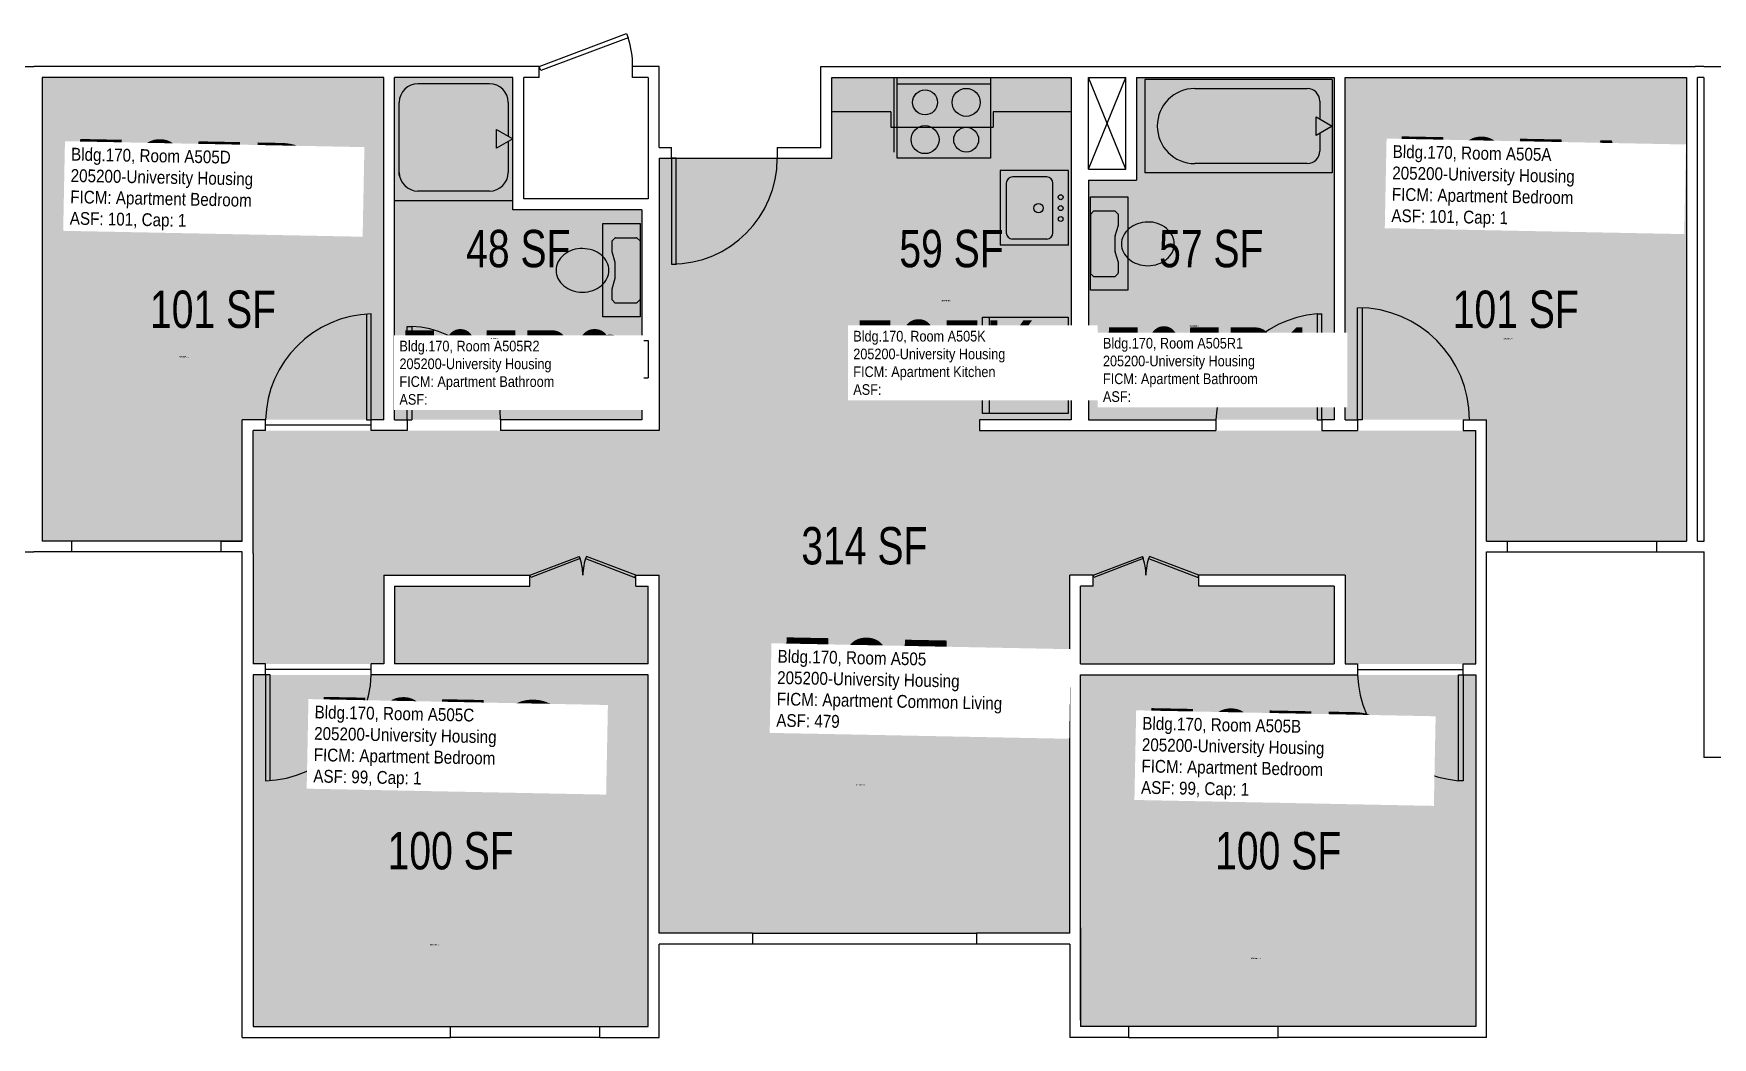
# Model space of a CAD drawing. Header units: inches. Extents: x -88 to 2438, y -52 to 1673.
# Drawn here: x 1249 to 1789, y -52 to 271 of the extents above; entities that cross this region are included whole.
import ezdxf
from ezdxf.enums import TextEntityAlignment as Align

# ---------------------------------------------------------------- set-up
doc = ezdxf.new("R2010")
doc.units = ezdxf.units.IN
doc.header["$LTSCALE"] = 10
doc.header["$MEASUREMENT"] = 0
doc.layers.get('0').update_dxf_attribs({"linetype": 'CONTINUOUS'})
for name, color, linetype in [('A-DOOR', 2, 'CONTINUOUS'), ('A-FLOR', 3, 'CONTINUOUS'), ('A-GLAZ', 1, 'CONTINUOUS'), ('A-IDEN-RNUM', 7, 'CONTINUOUS'), ('A-IDEN-SNUM', 4, 'CONTINUOUS'), ('A-IDEN-VNUM', 4, 'CONTINUOUS'), ('A-WALL', 5, 'CONTINUOUS'), ('AREA-TEXT', 3, 'CONTINUOUS'), ('Rooms-Category-Color', 7, 'CONTINUOUS'), ('Rooms-College-Color', 7, 'CONTINUOUS'), ('Rooms-Department-Color', 7, 'CONTINUOUS'), ('Rooms-Division-Color', 7, 'CONTINUOUS'), ('Rooms-Information', 7, 'CONTINUOUS')]:
    doc.layers.add(name, color=color, linetype=linetype)
doc.styles.add('CP_AREA', font='arial.ttf', dxfattribs={"height": 15})
doc.styles.add('CP_ROOMSNUMBER', font='arial.ttf', dxfattribs={"height": 1})
doc.styles.add('CP_ROOMVNUMBER', font='arial.ttf', dxfattribs={"width": 0.85, "height": 0.075})

msp = doc.modelspace()

# ---------------------------------------------------------------- hatches: boundary and pattern name
at = {"layer": 'Rooms-Category-Color', "true_color": 0x728ef3}
for points in [[(1316.17, 107.65), (1251.92, 107.65), (1251.92, 256.65), (1361.67, 256.65), (1361.67, 146.65), (1316.17, 146.65)], [(1403.17, 256.65), (1403.17, 214.15), (1444.67, 214.15), (1444.67, 146.65), (1365.17, 146.65), (1365.17, 256.65)], [(1505.67, 256.65), (1582.67, 256.65), (1582.67, 146.65), (1505.67, 146.65)], [(1603.67, 256.65), (1667.17, 256.65), (1667.17, 146.65), (1588.17, 146.65), (1588.17, 223.65), (1603.67, 223.65)], [(1670.67, 256.65), (1780.42, 256.65), (1780.42, 107.65), (1716.17, 107.65), (1716.17, 146.65), (1670.67, 146.65)], [(1319.67, 68.15), (1319.67, 143.15), (1450.17, 143.15), (1450.17, 230.65), (1505.67, 230.65), (1505.67, 146.65), (1553.18, 146.65), (1553.18, 143.15), (1712.67, 143.15), (1712.67, 68.15), (1670.67, 68.15), (1670.67, 96.65), (1623.67, 96.65), (1623.67, 93.15), (1667.17, 93.15), (1667.17, 68.15), (1585.67, 68.15), (1585.67, 93.15), (1589.67, 93.15), (1589.67, 96.65), (1582.17, 96.65), (1582.17, -18.35), (1450.17, -18.35), (1450.17, 96.65), (1442.67, 96.65), (1442.67, 93.15), (1446.67, 93.15), (1446.67, 68.15), (1365.17, 68.15), (1365.17, 93.15), (1408.67, 93.15), (1408.67, 96.65), (1361.67, 96.65), (1361.67, 68.15)], [(1446.67, 64.65), (1319.67, 64.65), (1319.67, -48.35), (1446.67, -48.35)], [(1585.67, 64.65), (1712.67, 64.65), (1712.67, -48.35), (1585.67, -48.35)]]:
    msp.add_hatch(color=171, dxfattribs=at).paths.add_polyline_path(points)
at = {"layer": 'Rooms-College-Color', "true_color": 0xadadad}
for points in [[(1316.17, 107.65), (1251.92, 107.65), (1251.92, 256.65), (1361.67, 256.65), (1361.67, 146.65), (1316.17, 146.65)], [(1403.17, 256.65), (1403.17, 214.15), (1444.67, 214.15), (1444.67, 146.65), (1365.17, 146.65), (1365.17, 256.65)], [(1505.67, 256.65), (1582.67, 256.65), (1582.67, 146.65), (1505.67, 146.65)], [(1603.67, 256.65), (1667.17, 256.65), (1667.17, 146.65), (1588.17, 146.65), (1588.17, 223.65), (1603.67, 223.65)], [(1670.67, 256.65), (1780.42, 256.65), (1780.42, 107.65), (1716.17, 107.65), (1716.17, 146.65), (1670.67, 146.65)], [(1319.67, 68.15), (1319.67, 143.15), (1450.17, 143.15), (1450.17, 230.65), (1505.67, 230.65), (1505.67, 146.65), (1553.18, 146.65), (1553.18, 143.15), (1712.67, 143.15), (1712.67, 68.15), (1670.67, 68.15), (1670.67, 96.65), (1623.67, 96.65), (1623.67, 93.15), (1667.17, 93.15), (1667.17, 68.15), (1585.67, 68.15), (1585.67, 93.15), (1589.67, 93.15), (1589.67, 96.65), (1582.17, 96.65), (1582.17, -18.35), (1450.17, -18.35), (1450.17, 96.65), (1442.67, 96.65), (1442.67, 93.15), (1446.67, 93.15), (1446.67, 68.15), (1365.17, 68.15), (1365.17, 93.15), (1408.67, 93.15), (1408.67, 96.65), (1361.67, 96.65), (1361.67, 68.15)], [(1446.67, 64.65), (1319.67, 64.65), (1319.67, -48.35), (1446.67, -48.35)], [(1585.67, 64.65), (1712.67, 64.65), (1712.67, -48.35), (1585.67, -48.35)]]:
    msp.add_hatch(color=253, dxfattribs=at).paths.add_polyline_path(points)
at = {"layer": 'Rooms-Department-Color', "true_color": 0x604aed}
for points in [[(1316.17, 107.65), (1251.92, 107.65), (1251.92, 256.65), (1361.67, 256.65), (1361.67, 146.65), (1316.17, 146.65)], [(1403.17, 256.65), (1403.17, 214.15), (1444.67, 214.15), (1444.67, 146.65), (1365.17, 146.65), (1365.17, 256.65)], [(1505.67, 256.65), (1582.67, 256.65), (1582.67, 146.65), (1505.67, 146.65)], [(1603.67, 256.65), (1667.17, 256.65), (1667.17, 146.65), (1588.17, 146.65), (1588.17, 223.65), (1603.67, 223.65)], [(1670.67, 256.65), (1780.42, 256.65), (1780.42, 107.65), (1716.17, 107.65), (1716.17, 146.65), (1670.67, 146.65)], [(1319.67, 68.15), (1319.67, 143.15), (1450.17, 143.15), (1450.17, 230.65), (1505.67, 230.65), (1505.67, 146.65), (1553.18, 146.65), (1553.18, 143.15), (1712.67, 143.15), (1712.67, 68.15), (1670.67, 68.15), (1670.67, 96.65), (1623.67, 96.65), (1623.67, 93.15), (1667.17, 93.15), (1667.17, 68.15), (1585.67, 68.15), (1585.67, 93.15), (1589.67, 93.15), (1589.67, 96.65), (1582.17, 96.65), (1582.17, -18.35), (1450.17, -18.35), (1450.17, 96.65), (1442.67, 96.65), (1442.67, 93.15), (1446.67, 93.15), (1446.67, 68.15), (1365.17, 68.15), (1365.17, 93.15), (1408.67, 93.15), (1408.67, 96.65), (1361.67, 96.65), (1361.67, 68.15)], [(1446.67, 64.65), (1319.67, 64.65), (1319.67, -48.35), (1446.67, -48.35)], [(1585.67, 64.65), (1712.67, 64.65), (1712.67, -48.35), (1585.67, -48.35)]]:
    msp.add_hatch(color=173, dxfattribs=at).paths.add_polyline_path(points)
at = {"layer": 'Rooms-Division-Color', "true_color": 0x604aed}
for points in [[(1316.17, 107.65), (1251.92, 107.65), (1251.92, 256.65), (1361.67, 256.65), (1361.67, 146.65), (1316.17, 146.65)], [(1403.17, 256.65), (1403.17, 214.15), (1444.67, 214.15), (1444.67, 146.65), (1365.17, 146.65), (1365.17, 256.65)], [(1505.67, 256.65), (1582.67, 256.65), (1582.67, 146.65), (1505.67, 146.65)], [(1603.67, 256.65), (1667.17, 256.65), (1667.17, 146.65), (1588.17, 146.65), (1588.17, 223.65), (1603.67, 223.65)], [(1670.67, 256.65), (1780.42, 256.65), (1780.42, 107.65), (1716.17, 107.65), (1716.17, 146.65), (1670.67, 146.65)], [(1319.67, 68.15), (1319.67, 143.15), (1450.17, 143.15), (1450.17, 230.65), (1505.67, 230.65), (1505.67, 146.65), (1553.18, 146.65), (1553.18, 143.15), (1712.67, 143.15), (1712.67, 68.15), (1670.67, 68.15), (1670.67, 96.65), (1623.67, 96.65), (1623.67, 93.15), (1667.17, 93.15), (1667.17, 68.15), (1585.67, 68.15), (1585.67, 93.15), (1589.67, 93.15), (1589.67, 96.65), (1582.17, 96.65), (1582.17, -18.35), (1450.17, -18.35), (1450.17, 96.65), (1442.67, 96.65), (1442.67, 93.15), (1446.67, 93.15), (1446.67, 68.15), (1365.17, 68.15), (1365.17, 93.15), (1408.67, 93.15), (1408.67, 96.65), (1361.67, 96.65), (1361.67, 68.15)], [(1446.67, 64.65), (1319.67, 64.65), (1319.67, -48.35), (1446.67, -48.35)], [(1585.67, 64.65), (1712.67, 64.65), (1712.67, -48.35), (1585.67, -48.35)]]:
    msp.add_hatch(color=173, dxfattribs=at).paths.add_polyline_path(points)

# ---------------------------------------------------------------- linework, layer by layer
for p, q in [((1395.67, 254.62), (1372.67, 254.62)), ((1525.67, 256.65), (1525.67, 232.65)), ((1526.67, 230.65), (1526.67, 256.65)), ((1526.67, 254.57), (1556.67, 254.57)), ((1556.67, 256.65), (1556.67, 230.65)), ((1606.3, 256.02), (1606.3, 226.02)), ((1666.55, 256.02), (1606.3, 256.02)), ((1666.55, 256.02), (1666.55, 226.02)), ((1366.67, 225.12), (1366.67, 248.62)), ((1401.67, 248.62), (1401.67, 237.73)), ((1622.36, 253.07), (1658.51, 253.07)), ((1662.53, 249.06), (1662.53, 243.34)), ((1524.67, 245.58), (1505.67, 245.58)), ((1524.67, 245.58), (1524.67, 240.65)), ((1582.67, 245.58), (1557.6, 245.58)), ((1557.6, 245.58), (1557.6, 240.65)), ((1661.35, 238.02), (1661.35, 244.02)), ((1661.35, 244.02), (1666.55, 241.02)), ((1397.97, 233.87), (1397.97, 239.87)), ((1397.97, 239.87), (1403.17, 236.87)), ((1524.67, 240.65), (1557.6, 240.65)), ((1666.55, 241.02), (1661.35, 238.02)), ((1662.53, 238.7), (1662.53, 232.99)), ((1403.17, 236.87), (1397.97, 233.87)), ((1401.67, 236), (1401.67, 226.12)), ((1556.67, 230.65), (1526.67, 230.65)), ((1559.77, 226.69), (1559.77, 202.69)), ((1581.77, 226.69), (1559.77, 226.69)), ((1581.77, 202.69), (1581.77, 226.69)), ((1658.51, 228.97), (1622.36, 228.97)), ((1561.77, 222.69), (1561.77, 206.69)), ((1574.77, 224.69), (1563.77, 224.69)), ((1576.77, 206.69), (1576.77, 222.69)), ((1666.55, 226.02), (1606.3, 226.02)), ((1365.17, 217.15), (1403.17, 217.15)), ((1395.67, 220.12), (1372.67, 220.12)), ((1588.8, 218.23), (1600.8, 218.23)), ((1588.8, 188.23), (1588.8, 218.23)), ((1600.8, 218.23), (1600.8, 188.23)), ((1589.67, 213.53), (1588.8, 212.65)), ((1588.8, 212.65), (1588.8, 193.82)), ((1596.62, 213.65), (1589.97, 213.65)), ((1597.8, 212.65), (1596.92, 213.53)), ((1597.8, 209.15), (1597.8, 212.65)), ((1432.05, 209.73), (1444.05, 209.73)), ((1432.05, 179.73), (1432.05, 209.73)), ((1436.22, 205.15), (1442.87, 205.15)), ((1444.05, 209.73), (1444.05, 179.73)), ((1596.8, 200.71), (1596.8, 205.59)), ((1596.81, 205.7), (1597.8, 209.15)), ((1435.05, 204.15), (1435.92, 205.03)), ((1435.05, 200.71), (1435.05, 204.15)), ((1436.03, 197.2), (1435.06, 200.59)), ((1443.17, 205.03), (1444.05, 204.15)), ((1444.05, 204.15), (1444.05, 185.32)), ((1581.77, 202.69), (1559.77, 202.69)), ((1574.77, 204.69), (1563.77, 204.69)), ((1597.8, 197.15), (1596.81, 200.59)), ((1436.05, 192.21), (1436.05, 197.09)), ((1597.8, 193.82), (1597.8, 197.15)), ((1435.06, 188.7), (1436.03, 192.09)), ((1588.92, 193.53), (1589.8, 192.65)), ((1589.8, 192.65), (1596.8, 192.65)), ((1596.8, 192.65), (1597.67, 193.53)), ((1435.05, 185.32), (1435.05, 188.59)), ((1436.05, 184.15), (1435.17, 185.03)), ((1442.87, 184.15), (1436.05, 184.15)), ((1443.92, 185.03), (1443.17, 184.27)), ((1600.8, 188.23), (1588.8, 188.23)), ((1444.05, 179.73), (1432.05, 179.73)), ((1554.17, 148.65), (1554.17, 179.65)), ((1554.17, 179.65), (1581.67, 179.65)), ((1556.42, 148.65), (1556.42, 179.65)), ((1581.67, 179.65), (1581.67, 148.65)), ((1581.67, 148.65), (1554.17, 148.65))]:
    msp.add_line(p, q)
for centre, radius in [((1535.67, 248.64), 4), ((1548.89, 248.64), 4.5), ((1535.67, 236.65), 4.5), ((1548.89, 236.65), 4), ((1572.14, 214.65), 1.5), ((1579.27, 218.15), 0.791), ((1579.27, 214.65), 0.791), ((1579.27, 211.15), 0.791)]:
    msp.add_circle(centre, radius)
for centre, radius, start, end in [((1372.67, 248.62), 6, 90, 180), ((1395.67, 248.62), 6, 0, 90), ((1622.36, 241.02), 12.05, 90, 270), ((1658.51, 249.06), 4.02, 0, 90), ((1658.51, 232.99), 4.02, 270, 0), ((1372.67, 226.12), 6, 180, 270), ((1395.67, 226.12), 6, 270, 0), ((1563.77, 222.69), 2, 90, 180), ((1574.77, 222.69), 2, 0, 90), ((1589.97, 213.23), 0.418, 90, 135), ((1596.62, 213.23), 0.418, 45, 90), ((1436.22, 204.73), 0.418, 90, 135), ((1442.87, 204.73), 0.418, 45, 90), ((1563.77, 206.69), 2, 180, 270), ((1574.77, 206.69), 2, 270, 0), ((1597.21, 205.59), 0.418, 164.0546, 180), ((1604.6, 203.15), 5.8, 153.2988, 180), ((1605.9, 202.49), 7.26, 129.4725, 153.2988), ((1606.75, 201.47), 8.59, 108.8354, 129.4725), ((1607.3, 199.85), 10.29, 90, 108.8354), ((1607.81, 202.29), 7.87, 71.1646, 93.7754), ((1607.31, 200.82), 9.43, 50.5275, 71.1646), ((1608.69, 202.49), 7.26, 26.7012, 50.5275), ((1609.99, 203.15), 5.8, 0, 26.7012), ((1425.53, 192.32), 9.43, 108.8354, 129.4725), ((1425.03, 193.79), 7.87, 86.2246, 108.8354), ((1425.55, 191.35), 10.29, 71.1646, 90), ((1426.1, 192.97), 8.59, 50.5275, 71.1646), ((1435.46, 200.71), 0.418, 180, 195.9454), ((1597.21, 200.71), 0.418, 180, 195.9454), ((1604.6, 203.15), 5.8, 180, 206.7012), ((1605.9, 203.8), 7.26, 206.7012, 230.5275), ((1608.69, 203.8), 7.26, 309.4725, 333.2988), ((1609.99, 203.15), 5.8, 333.2988, 0), ((1422.85, 194.65), 5.8, 153.2988, 180), ((1422.85, 194.65), 5.8, 180, 206.7012), ((1424.15, 193.99), 7.26, 129.4725, 153.2988), ((1426.94, 193.99), 7.26, 26.7012, 50.5275), ((1428.24, 194.65), 5.8, 0, 26.7012), ((1428.24, 194.65), 5.8, 333.2988, 0), ((1435.63, 197.09), 0.418, 0, 15.9454), ((1606.75, 204.83), 8.59, 230.5275, 251.1646), ((1607.3, 206.44), 10.29, 251.1646, 270), ((1607.3, 206.44), 10.29, 270, 288.8354), ((1607.85, 204.83), 8.59, 288.8354, 309.4725), ((1424.15, 195.3), 7.26, 206.7012, 230.5275), ((1425, 196.33), 8.59, 230.5275, 251.1646), ((1426.1, 196.33), 8.59, 288.8354, 309.4725), ((1426.94, 195.3), 7.26, 309.4725, 333.2988), ((1435.63, 192.21), 0.418, 344.0546, 0), ((1589.21, 193.82), 0.418, 180, 225), ((1597.38, 193.82), 0.418, 315, 0), ((1425.55, 197.94), 10.29, 251.1646, 270), ((1425.55, 197.94), 10.29, 270, 288.8354), ((1435.46, 185.32), 0.418, 180, 225), ((1442.87, 184.57), 0.418, 270, 315), ((1443.63, 185.32), 0.418, 315, 0), ((1434.96, 167.27), 6.59, 116.1916, 139.8991), ((1434.45, 168.33), 5.42, 90, 116.1916), ((1434.45, 168.33), 5.42, 63.8084, 90), ((1433.93, 167.27), 6.59, 40.1009, 63.8084), ((1598.9, 167.27), 6.59, 116.1916, 139.8991), ((1598.38, 168.33), 5.42, 90, 116.1916), ((1598.38, 168.33), 5.42, 63.8084, 90), ((1597.86, 167.27), 6.59, 40.1009, 63.8084), ((1437.05, 166.15), 9, 160.7706, 180), ((1435.77, 166.59), 7.65, 139.8991, 160.7706), ((1433.12, 166.59), 7.65, 19.2294, 40.1009), ((1431.84, 166.15), 9, 0, 19.2294), ((1600.98, 166.15), 9, 160.7706, 180), ((1599.71, 166.59), 7.65, 139.8991, 160.7706), ((1597.05, 166.59), 7.65, 19.2294, 40.1009), ((1595.78, 166.15), 9, 0, 19.2294), ((1437.05, 166.15), 9, 180, 199.2294), ((1435.77, 165.7), 7.65, 199.2294, 220.1009), ((1433.12, 165.7), 7.65, 319.8991, 340.7706), ((1431.84, 166.15), 9, 340.7706, 0), ((1600.98, 166.15), 9, 180, 199.2294), ((1599.71, 165.7), 7.65, 199.2294, 220.1009), ((1597.05, 165.7), 7.65, 319.8991, 340.7706), ((1595.78, 166.15), 9, 340.7706, 0), ((1434.96, 165.02), 6.59, 220.1009, 243.8084), ((1434.45, 163.97), 5.42, 243.8084, 270), ((1434.45, 163.97), 5.42, 270, 296.1916), ((1433.93, 165.02), 6.59, 296.1916, 319.8991), ((1598.9, 165.02), 6.59, 220.1009, 243.8084), ((1598.38, 163.97), 5.42, 243.8084, 270), ((1598.38, 163.97), 5.42, 270, 296.1916), ((1597.86, 165.02), 6.59, 296.1916, 319.8991)]:
    msp.add_arc(centre, radius, start, end)
at = {"layer": 'A-DOOR'}
for p, q in [((1411.67, 260.15), (1439.74, 270.74)), ((1439.74, 270.74), (1440.24, 269.41)), ((1440.24, 269.41), (1412.17, 258.83)), ((1412.17, 258.83), (1411.67, 260.15)), ((1454.17, 230.65), (1488.17, 230.65)), ((1455.67, 230.65), (1454.17, 230.65)), ((1454.17, 230.65), (1454.17, 196.65)), ((1455.67, 196.65), (1455.67, 230.65)), ((1454.17, 196.65), (1455.67, 196.65)), ((1356.17, 180.65), (1356.17, 146.65)), ((1357.67, 146.65), (1357.67, 180.65)), ((1661.67, 180.65), (1661.67, 146.65)), ((1661.67, 180.65), (1663.17, 180.65)), ((1663.17, 146.65), (1663.17, 180.65)), ((1674.67, 146.65), (1674.67, 182.65)), ((1676.17, 182.65), (1676.17, 146.65)), ((1369.17, 146.65), (1369.17, 176.65)), ((1369.17, 176.65), (1370.67, 176.65)), ((1370.67, 176.65), (1370.67, 146.65)), ((1356.17, 146.65), (1357.67, 146.65)), ((1369.17, 146.65), (1370.67, 146.65)), ((1661.67, 146.65), (1663.17, 146.65)), ((1676.17, 146.65), (1674.67, 146.65)), ((1357.67, 144.9), (1323.67, 144.9)), ((1408.67, 96.65), (1424.54, 102.73)), ((1424.54, 102.73), (1424.8, 102.07)), ((1426.8, 102.73), (1426.54, 102.07)), ((1442.67, 96.65), (1426.8, 102.73)), ((1589.67, 96.65), (1605.54, 102.73)), ((1605.54, 102.73), (1605.8, 102.07)), ((1607.8, 102.73), (1607.54, 102.07)), ((1623.67, 96.65), (1607.8, 102.73)), ((1424.8, 102.07), (1408.92, 95.99)), ((1426.54, 102.07), (1442.42, 95.99)), ((1605.8, 102.07), (1589.92, 95.99)), ((1607.54, 102.07), (1623.42, 95.99)), ((1408.92, 95.99), (1408.67, 96.65)), ((1442.42, 95.99), (1442.67, 96.65)), ((1589.92, 95.99), (1589.67, 96.65)), ((1623.42, 95.99), (1623.67, 96.65)), ((1357.67, 66.4), (1323.67, 66.4)), ((1674.67, 66.4), (1708.67, 66.4)), ((1323.67, 64.65), (1323.67, 30.65)), ((1325.17, 64.65), (1323.67, 64.65)), ((1325.17, 30.65), (1325.17, 64.65)), ((1707.17, 64.65), (1708.67, 64.65)), ((1707.17, 30.65), (1707.17, 64.65)), ((1708.67, 64.65), (1708.67, 30.65)), ((1708.67, 30.65), (1707.17, 30.65))]:
    msp.add_line(p, q, dxfattribs=at)
for centre, radius, start, end in [((1414.48, 260.52), 27.2, 359.2241, 19.0522), ((1454.17, 230.65), 34, 270, 0), ((1358.63, 145.69), 34.97, 91.5758, 178.4242), ((1664.78, 145.15), 35.64, 94.9983, 177.5861), ((1674.67, 146.65), 36, 0, 90), ((1369.4, 146.9), 29.77, 359.5103, 87.5521), ((1408.67, 96.65), 17, 0, 20.9775), ((1442.67, 96.65), 17, 159.0225, 180), ((1589.67, 96.65), 17, 0, 20.9775), ((1623.67, 96.65), 17, 159.0225, 180), ((1322.71, 65.61), 34.97, 271.5758, 358.4242), ((1710.31, 66.18), 35.67, 182.4645, 264.9512)]:
    msp.add_arc(centre, radius, start, end, dxfattribs=at)
at = {"layer": 'A-FLOR'}
for p, q in [((1600.17, 227.15), (1588.17, 256.65)), ((1588.17, 227.15), (1600.17, 256.65))]:
    msp.add_line(p, q, dxfattribs=at)
at = {"layer": 'A-GLAZ'}
for p, q in [((1309.42, 107.65), (1261.42, 107.65)), ((1309.42, 104.15), (1261.42, 104.15)), ((1722.92, 107.65), (1770.92, 107.65)), ((1722.92, 104.15), (1770.92, 104.15)), ((1480.17, -18.35), (1552.17, -18.35)), ((1552.17, -21.85), (1480.17, -21.85)), ((1383.17, -48.35), (1431.17, -48.35)), ((1649.17, -48.35), (1601.17, -48.35)), ((1431.17, -51.85), (1383.17, -51.85)), ((1601.17, -51.85), (1649.17, -51.85))]:
    msp.add_line(p, q, dxfattribs=at)
at = {"layer": 'A-WALL'}
for p, q in [((1066.17, 260.15), (1249.17, 260.15)), ((1411.67, 260.15), (1249.17, 260.15)), ((1411.67, 256.65), (1411.67, 260.15)), ((1450.17, 260.15), (1441.67, 260.15)), ((1441.67, 256.65), (1441.67, 260.15)), ((1450.17, 234.15), (1450.17, 260.15)), ((1502.17, 260.15), (1783.17, 260.15)), ((1502.17, 234.15), (1502.17, 260.15)), ((1785.96, 260.15), (1783.17, 260.15)), ((1785.96, 260.15), (1795.46, 260.15)), ((1361.67, 256.65), (1251.92, 256.65)), ((1251.92, 256.65), (1251.92, 107.65)), ((1361.67, 146.65), (1361.67, 256.65)), ((1365.17, 146.65), (1365.17, 256.65)), ((1403.17, 256.65), (1365.17, 256.65)), ((1403.17, 214.15), (1403.17, 256.65)), ((1406.67, 217.65), (1406.67, 256.65)), ((1411.67, 256.65), (1406.67, 256.65)), ((1446.67, 256.65), (1441.67, 256.65)), ((1446.67, 256.65), (1446.67, 217.65)), ((1505.67, 230.65), (1505.67, 256.65)), ((1505.67, 256.65), (1582.67, 256.65)), ((1582.67, 256.65), (1582.67, 146.65)), ((1588.17, 227.15), (1588.17, 256.65)), ((1588.17, 256.65), (1600.17, 256.65)), ((1600.17, 227.15), (1600.17, 256.65)), ((1603.67, 256.65), (1603.67, 223.65)), ((1603.67, 256.65), (1667.17, 256.65)), ((1667.17, 256.65), (1667.17, 146.65)), ((1670.67, 146.65), (1670.67, 256.65)), ((1670.67, 256.65), (1780.42, 256.65)), ((1780.42, 256.65), (1780.42, 107.65)), ((1783.92, 107.65), (1783.92, 256.65)), ((1785.96, 256.65), (1783.92, 256.65)), ((1785.96, 256.65), (1785.96, 107.65)), ((1450.17, 234.15), (1454.17, 234.15)), ((1454.17, 230.65), (1454.17, 234.15)), ((1488.17, 234.15), (1488.17, 230.65)), ((1488.17, 234.15), (1502.17, 234.15)), ((1450.17, 230.65), (1454.17, 230.65)), ((1450.17, 230.65), (1450.17, 143.15)), ((1488.17, 230.65), (1505.67, 230.65)), ((1588.17, 227.15), (1600.17, 227.15)), ((1588.17, 223.65), (1588.17, 172.15)), ((1588.17, 223.65), (1603.67, 223.65)), ((1446.67, 217.65), (1406.67, 217.65)), ((1444.67, 214.15), (1403.17, 214.15)), ((1444.67, 214.15), (1444.67, 172.15)), ((1444.67, 172.15), (1446.67, 172.15)), ((1446.67, 172.15), (1446.67, 160.15)), ((1586.16, 172.15), (1586.16, 160.15)), ((1588.17, 172.15), (1586.16, 172.15)), ((1444.67, 160.15), (1446.67, 160.15)), ((1444.67, 160.15), (1444.67, 146.65)), ((1588.17, 160.15), (1586.16, 160.15)), ((1588.17, 160.15), (1588.17, 146.65)), ((1316.17, 107.65), (1316.17, 146.65)), ((1323.67, 146.65), (1316.17, 146.65)), ((1323.67, 143.15), (1323.67, 146.65)), ((1361.67, 146.65), (1357.67, 146.65)), ((1357.67, 143.15), (1357.67, 146.65)), ((1365.17, 146.65), (1369.17, 146.65)), ((1369.17, 146.65), (1369.17, 143.15)), ((1369.17, 146.65), (1369.17, 143.15)), ((1444.67, 146.65), (1399.17, 146.65)), ((1399.17, 146.65), (1399.17, 143.15)), ((1582.67, 146.65), (1553.18, 146.65)), ((1553.18, 146.65), (1553.18, 143.15)), ((1588.17, 146.65), (1629.17, 146.65)), ((1605.8, 146.65), (1625.17, 146.65)), ((1629.17, 146.65), (1629.17, 143.15)), ((1667.17, 146.65), (1663.17, 146.65)), ((1663.17, 146.65), (1663.17, 143.15)), ((1670.67, 146.65), (1674.67, 146.65)), ((1674.67, 146.65), (1674.67, 143.15)), ((1674.67, 146.65), (1674.67, 143.15)), ((1708.67, 146.65), (1716.17, 146.65)), ((1708.67, 146.65), (1708.67, 143.15)), ((1716.17, 107.65), (1716.17, 146.65)), ((1319.67, 103.65), (1319.67, 143.15)), ((1323.67, 143.15), (1319.67, 143.15)), ((1369.17, 143.15), (1357.67, 143.15)), ((1450.17, 143.15), (1399.17, 143.15)), ((1553.18, 143.15), (1582.67, 143.15)), ((1582.67, 143.15), (1629.17, 143.15)), ((1663.17, 143.15), (1674.67, 143.15)), ((1708.67, 143.15), (1712.67, 143.15)), ((1712.67, 104.15), (1712.67, 143.15)), ((1236.92, 104.15), (1249.17, 104.15)), ((1261.42, 104.15), (1249.17, 104.15)), ((1261.42, 107.65), (1251.92, 107.65)), ((1261.42, 104.15), (1261.42, 107.65)), ((1309.42, 104.15), (1309.42, 107.65)), ((1316.17, 107.65), (1309.42, 107.65)), ((1309.42, 107.65), (1316.17, 107.65)), ((1316.17, 104.15), (1309.42, 104.15)), ((1316.17, -51.85), (1316.17, 104.15)), ((1319.67, 103.65), (1319.67, 68.15)), ((1712.67, 68.15), (1712.67, 104.15)), ((1716.17, 107.65), (1722.92, 107.65)), ((1716.17, 104.15), (1722.92, 104.15)), ((1716.17, -51.85), (1716.17, 104.15)), ((1722.92, 104.15), (1722.92, 107.65)), ((1770.92, 104.15), (1770.92, 107.65)), ((1770.92, 107.65), (1780.42, 107.65)), ((1770.92, 104.15), (1783.17, 104.15)), ((1783.17, 104.15), (1786.06, 104.15)), ((1783.92, 107.65), (1786.06, 107.65)), ((1785.96, 104.15), (1785.96, 38.15)), ((1361.67, 96.65), (1361.67, 68.15)), ((1361.67, 96.65), (1408.67, 96.65)), ((1365.17, 93.15), (1365.17, 68.15)), ((1365.17, 93.15), (1408.67, 93.15)), ((1408.67, 93.15), (1408.67, 96.65)), ((1442.67, 96.65), (1450.17, 96.65)), ((1442.67, 93.15), (1442.67, 96.65)), ((1442.67, 93.15), (1446.67, 93.15)), ((1446.67, 68.15), (1446.67, 93.15)), ((1450.17, -18.35), (1450.17, 96.65)), ((1582.17, -18.35), (1582.17, 96.65)), ((1589.67, 96.65), (1582.17, 96.65)), ((1585.67, 68.15), (1585.67, 93.15)), ((1589.67, 93.15), (1585.67, 93.15)), ((1589.67, 93.15), (1589.67, 96.65)), ((1670.67, 96.65), (1623.67, 96.65)), ((1623.67, 93.15), (1623.67, 96.65)), ((1667.17, 93.15), (1623.67, 93.15)), ((1667.17, 93.15), (1667.17, 68.15)), ((1670.67, 96.65), (1670.67, 68.15)), ((1323.67, 68.15), (1319.67, 68.15)), ((1323.67, 64.65), (1323.67, 68.15)), ((1361.67, 68.15), (1357.67, 68.15)), ((1357.67, 64.65), (1357.67, 68.15)), ((1446.67, 68.15), (1365.17, 68.15)), ((1585.67, 68.15), (1667.17, 68.15)), ((1670.67, 68.15), (1674.67, 68.15)), ((1674.67, 68.15), (1674.67, 64.65)), ((1708.67, 64.65), (1708.67, 68.15)), ((1708.67, 68.15), (1712.67, 68.15)), ((1323.67, 64.65), (1319.67, 64.65)), ((1319.67, 64.65), (1319.67, -48.35)), ((1446.67, 64.65), (1357.67, 64.65)), ((1446.67, -16.6), (1446.67, 64.65)), ((1585.67, -16.6), (1585.67, 64.65)), ((1585.67, 64.65), (1674.67, 64.65)), ((1708.67, 64.65), (1712.67, 64.65)), ((1712.67, 64.65), (1712.67, -48.35)), ((1830.96, 38.15), (1785.96, 38.15)), ((1446.67, -48.35), (1446.67, -16.6)), ((1480.17, -18.35), (1450.17, -18.35)), ((1480.17, -18.35), (1480.17, -21.85)), ((1552.17, -18.35), (1552.17, -21.85)), ((1582.17, -18.35), (1552.17, -18.35)), ((1585.67, -46.35), (1585.67, -16.6)), ((1585.67, -16.6), (1585.67, -48.35)), ((1450.17, -51.85), (1450.17, -21.85)), ((1480.17, -21.85), (1450.17, -21.85)), ((1582.17, -21.85), (1552.17, -21.85)), ((1582.17, -21.85), (1582.17, -51.85)), ((1319.67, -48.35), (1383.17, -48.35)), ((1383.17, -51.85), (1383.17, -48.35)), ((1431.17, -51.85), (1431.17, -48.35)), ((1431.17, -48.35), (1446.67, -48.35)), ((1601.17, -48.35), (1585.67, -48.35)), ((1601.17, -51.85), (1601.17, -48.35)), ((1649.17, -51.85), (1649.17, -48.35)), ((1712.67, -48.35), (1649.17, -48.35)), ((1316.17, -51.85), (1383.17, -51.85)), ((1431.17, -51.85), (1450.17, -51.85)), ((1601.17, -51.85), (1582.17, -51.85)), ((1716.17, -51.85), (1649.17, -51.85))]:
    msp.add_line(p, q, dxfattribs=at)

# ---------------------------------------------------------------- texts
at = {"layer": 'A-IDEN-RNUM', "style": 'CP_ROOMSNUMBER'}
for s, p in [('0505-K0', (1540.96, 184.74)), ('0505-R2', (1395.8, 172.57)), ('0505-R1', (1620.68, 176.58))]:
    msp.add_text(s, height=0.36, dxfattribs=at).set_placement(p)
for s, rotation, p in [('0505-A0', 358.8673, (1721.63, 172.53)), ('0505-D0', 358.9, (1296.06, 166.75)), ('0505-00', 358.9, (1513.42, 29.15)), ('0505-C0', 358.8673, (1376.54, -22.23)), ('0505-B0', 358.9, (1640.54, -26.62))]:
    msp.add_text(s, height=0.36, rotation=rotation, dxfattribs=at).set_placement(p)
at = {"layer": 'A-IDEN-SNUM', "style": 'CP_ROOMSNUMBER'}
for s, p in [('1700A505K0', (1540.96, 184.74)), ('1700A505R2', (1395.8, 172.57)), ('1700A505R1', (1620.68, 176.58))]:
    msp.add_text(s, height=0.36, dxfattribs=at).set_placement(p)
for s, rotation, p in [('1700A505A0', 358.8673, (1721.63, 172.53)), ('1700A505D0', 358.9, (1296.06, 166.75)), ('1700A50500', 358.9, (1513.42, 29.15)), ('1700A505C0', 358.8673, (1376.54, -22.23)), ('1700A505B0', 358.9, (1640.54, -26.62))]:
    msp.add_text(s, height=0.36, rotation=rotation, dxfattribs=at).set_placement(p)
at = {"layer": 'A-IDEN-VNUM', "style": 'CP_ROOMVNUMBER', "width": 0.85}
for s, rotation, p in [('505A', 358.8713, (1685.52, 208.97)), ('505D', 358.8673, (1260.71, 208.13)), ('505', 358.8673, (1487.83, 47.97)), ('505C', 358.8673, (1338.98, 28.85)), ('505B', 358.8673, (1605.04, 25.23))]:
    msp.add_text(s, height=28.8, rotation=rotation, dxfattribs=at).set_placement(p)
at = {"layer": 'A-IDEN-VNUM', "style": 'CP_ROOMVNUMBER'}
for s, width, p in [('505K', 0.75, (1512.6, 154.59, 0)), ('505R2', 0.7, (1366.72, 151.42)), ('505R1', 0.7, (1592.85, 152.33))]:
    msp.add_text(s, height=24, dxfattribs=dict(at, width=width)).set_placement(p)
at = {"layer": 'AREA-TEXT', "style": 'CP_AREA', "width": 0.75}
for s, p in [('48 SF', (1404.92, 201.65)), ('59 SF', (1544.17, 201.65)), ('57 SF', (1627.67, 201.65)), ('101 SF', (1306.79, 182.15)), ('101 SF', (1725.54, 182.15)), ('314 SF', (1516.17, 106.15)), ('100 SF', (1383.17, 8.15)), ('100 SF', (1649.17, 8.15))]:
    msp.add_text(s, height=12, dxfattribs=at).set_placement(p, align=Align.MIDDLE_CENTER)

# ---------------------------------------------------------------- next in the draw order: texts
at = {"layer": 'Rooms-Information', "char_height": 4.1143, "width": 92.16, "attachment_point": 7, "style": 'CP_ROOMVNUMBER', "bg_fill": 3, "box_fill_scale": 1.5, "bg_fill_color": 256, "bg_fill_true_color": 13158600, "bg_fill_transparency": 0}
for s, insert, rotation in [('Bldg.170, Room A505D^M^J205200-University Housing^M^JFICM: Apartment Bedroom^M^JASF: 101, Cap: 1', (1260.71, 208.13), 358.8673), ('Bldg.170, Room A505A^M^J205200-University Housing^M^JFICM: Apartment Bedroom^M^JASF: 101, Cap: 1', (1685.52, 208.97), 358.8713), ('Bldg.170, Room A505^M^J205200-University Housing^M^JFICM: Apartment Common Living^M^JASF: 479', (1487.83, 47.97), 358.8673), ('Bldg.170, Room A505C^M^J205200-University Housing^M^JFICM: Apartment Bedroom^M^JASF: 99, Cap: 1', (1338.98, 28.85), 358.8673), ('Bldg.170, Room A505B^M^J205200-University Housing^M^JFICM: Apartment Bedroom^M^JASF: 99, Cap: 1', (1605.04, 25.23), 358.8673)]:
    msp.add_mtext(s, dxfattribs=dict(at, insert=insert, rotation=rotation))
at = {"layer": 'Rooms-Information', "char_height": 3.4286, "width": 76.8, "attachment_point": 7, "style": 'CP_ROOMVNUMBER', "bg_fill": 3, "box_fill_scale": 1.5, "bg_fill_color": 256, "bg_fill_true_color": 13158600, "bg_fill_transparency": 0}
for s, insert in [('Bldg.170, Room A505R2^M^J205200-University Housing^M^JFICM: Apartment Bathroom^M^JASF: ', (1366.72, 151.42)), ('Bldg.170, Room A505K^M^J205200-University Housing^M^JFICM: Apartment Kitchen^M^JASF: ', (1512.6, 154.59, 0))]:
    msp.add_mtext(s, dxfattribs=dict(at, insert=insert))

# ---------------------------------------------------------------- next in the draw order: texts
at = {"layer": 'Rooms-Information', "insert": (1592.85, 152.33), "char_height": 3.4286, "width": 76.8, "attachment_point": 7, "style": 'CP_ROOMVNUMBER', "bg_fill": 3, "box_fill_scale": 1.5, "bg_fill_color": 256, "bg_fill_true_color": 13158600, "bg_fill_transparency": 0}
msp.add_mtext('Bldg.170, Room A505R1^M^J205200-University Housing^M^JFICM: Apartment Bathroom^M^JASF: ', dxfattribs=at)

doc.saveas('drawing.dxf')
